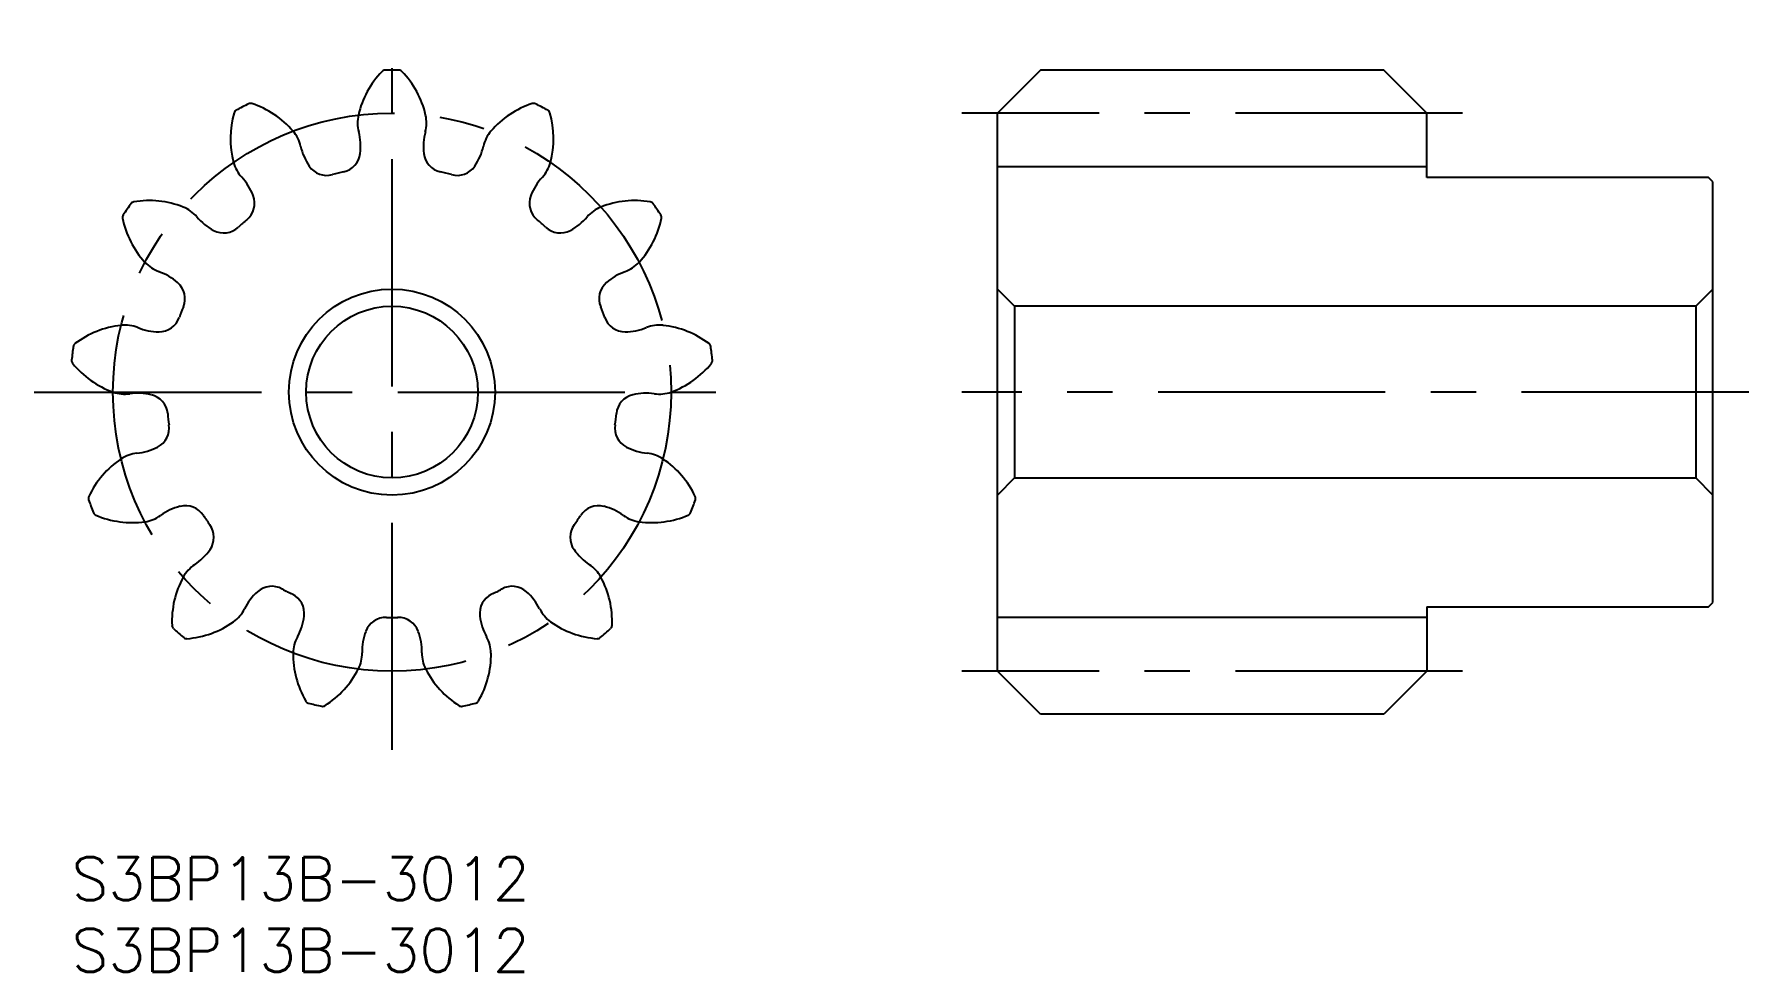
# Model space of a CAD drawing. Extents: x -3 to 117, y -8 to 58.
import ezdxf

# ---------------------------------------------------------------- set-up
doc = ezdxf.new("R2010")
doc.units = 0
doc.header["$LTSCALE"] = 0.5
doc.linetypes.add('CENTER', pattern=[50.8, 31.75, -6.35, 6.35, -6.35])
for name, color, linetype in [('MSM_CENTER', 1, 'CENTER'), ('MSM_CONTINUOUS', 7, 'CONTINUOUS'), ('MSM_PART_NUMBER', 7, 'CONTINUOUS')]:
    doc.layers.add(name, color=color, linetype=linetype)
doc.styles.get("Standard").update_dxf_attribs({"font": 'txt.shx', "height": 3, "bigfont": 'bigfont.shx'})

# ---------------------------------------------------------------- blocks, each defined once
blk = doc.blocks.new('*U13')
at = {"layer": 'MSM_PART_NUMBER'}
blk.add_text('S3BP13B-3012', height=3, dxfattribs=at).set_placement((0, -3))
blk = doc.blocks.new('*U14')
at = {"layer": 'MSM_PART_NUMBER'}
blk.add_text('S3BP13B-3012', height=3, dxfattribs=at).set_placement((0, -8))

msp = doc.modelspace()

# ---------------------------------------------------------------- linework, layer by layer
at = {"layer": 'MSM_CENTER'}
for p, q in [((22.39, 7.5), (22.39, 57.5)), ((97.2, 52), (62.2, 52)), ((-2.61, 32.5), (47.39, 32.5)), ((117.2, 32.5), (62.2, 32.5)), ((97.2, 13), (62.2, 13))]:
    msp.add_line(p, q, dxfattribs=at)
msp.add_circle((22.39, 32.5), 19.5, dxfattribs=at)
at = {"layer": 'MSM_CONTINUOUS'}
for p, q in [((67.7, 55), (64.7, 52)), ((91.7, 55), (67.7, 55)), ((94.7, 52), (91.7, 55)), ((64.7, 13), (64.7, 52)), ((94.7, 47.5), (94.7, 52)), ((94.7, 48.25), (64.7, 48.25)), ((114.4, 47.5), (94.7, 47.5)), ((114.7, 47.2), (114.4, 47.5)), ((114.7, 17.8), (114.7, 47.2)), ((64.7, 39.7), (65.9, 38.5)), ((113.5, 38.5), (114.7, 39.7)), ((65.9, 38.5), (65.9, 26.5)), ((113.5, 38.5), (65.9, 38.5)), ((113.5, 38.5), (113.5, 26.5)), ((65.9, 26.5), (64.7, 25.3)), ((65.9, 26.5), (113.5, 26.5)), ((114.7, 25.3), (113.5, 26.5)), ((94.7, 17.5), (114.4, 17.5)), ((94.7, 17.5), (94.7, 13)), ((114.4, 17.5), (114.7, 17.8)), ((94.7, 16.75), (64.7, 16.75)), ((67.7, 10), (64.7, 13)), ((94.7, 13), (91.7, 10)), ((91.7, 10), (67.7, 10))]:
    msp.add_line(p, q, dxfattribs=at)
for radius in [7.2, 6]:
    msp.add_circle((22.39, 32.5), radius, dxfattribs=at)
for centre, radius, start, end in [((26.37, 50.39), 6.5, 135.9893, 166.9231), ((21.91, 54.69), 0.3, 91.2341, 135.9893), ((22.39, 32.5), 22.5, 88.7659, 91.2341), ((22.87, 54.69), 0.3, 44.0107, 88.7659), ((18.41, 50.39), 6.5, 13.0769, 44.0107), ((17.6, 50.19), 6.5, 163.6817, 194.6154), ((11.65, 51.93), 0.3, 118.9264, 163.6817), ((22.39, 32.5), 22.5, 116.4582, 118.9264), ((12.5, 52.37), 0.3, 71.703, 116.4582), ((10.55, 46.49), 6.5, 40.7692, 71.703), ((22.39, 51.31), 2.41, 166.9231, 195.1751), ((22.39, 51.31), 2.41, 344.8249, 13.0769), ((34.23, 46.49), 6.5, 108.297, 139.2308), ((32.28, 52.37), 0.3, 63.5418, 108.297), ((22.39, 32.5), 22.5, 61.0736, 63.5418), ((33.13, 51.93), 0.3, 16.3183, 61.0736), ((27.18, 50.19), 6.5, 345.3846, 16.3183), ((13.65, 49.16), 2.41, 12.5172, 40.7692), ((16.2, 49.64), 4, 353.3737, 15.1395), ((28.58, 49.64), 4, 164.8605, 186.6263), ((31.13, 49.16), 2.41, 139.2308, 167.4828), ((19.91, 50.55), 4, 192.5528, 214.3186), ((18.68, 49.35), 1.5, 282.4088, 353.3737), ((26.1, 49.35), 1.5, 186.6263, 257.5912), ((24.87, 50.55), 4, 325.6814, 347.4472), ((13.65, 49.16), 2.41, 194.6154, 222.8674), ((17.84, 49.14), 1.5, 214.3186, 285.2835), ((26.94, 49.14), 1.5, 254.7165, 325.6814), ((31.13, 49.16), 2.41, 317.1326, 345.3846), ((8.95, 44.8), 4, 21.066, 42.8318), ((22.39, 32.5), 15.75, 102.4088, 105.2835), ((22.39, 32.5), 15.75, 74.7165, 77.5912), ((35.83, 44.8), 4, 137.1682, 158.934), ((22.39, 32.5), 22.5, 144.1505, 146.6187), ((4.4, 45.5), 0.3, 99.3953, 144.1505), ((5.41, 39.38), 6.5, 68.4615, 99.3953), ((11.28, 45.69), 1.5, 310.1011, 21.066), ((33.5, 45.69), 1.5, 158.934, 229.8989), ((39.37, 39.38), 6.5, 80.6047, 111.5385), ((40.39, 45.5), 0.3, 35.8495, 80.6047), ((22.39, 32.5), 22.5, 33.3813, 35.8495), ((3.85, 44.71), 0.3, 146.6187, 191.374), ((9.93, 45.94), 6.5, 191.374, 222.3077), ((6.91, 43.19), 2.41, 40.2095, 68.4615), ((11.8, 47.33), 4, 220.2451, 242.0109), ((22.39, 32.5), 15.75, 130.1011, 132.9758), ((22.39, 32.5), 15.75, 47.0242, 49.8989), ((32.98, 47.33), 4, 297.9891, 319.7549), ((37.87, 43.19), 2.41, 111.5385, 139.7905), ((34.85, 45.94), 6.5, 317.6923, 348.626), ((40.93, 44.71), 0.3, 348.626, 33.3813), ((10.63, 45.12), 1.5, 242.0109, 312.9758), ((34.15, 45.12), 1.5, 227.0242, 297.9891), ((6.91, 43.19), 2.41, 222.3077, 250.5597), ((4.77, 37.14), 4, 48.7583, 70.5241), ((40.01, 37.14), 4, 109.4759, 131.2417), ((37.87, 43.19), 2.41, 289.4403, 317.6923), ((6.42, 39.02), 1.5, 337.7934, 48.7583), ((38.36, 39.02), 1.5, 131.2417, 202.2066), ((22.39, 32.5), 15.75, 157.7934, 160.6681), ((22.39, 32.5), 15.75, 19.3319, 22.2066), ((4.15, 30.7), 6.5, 96.1538, 127.0876), ((3.72, 34.77), 2.41, 67.9018, 96.1538), ((6.11, 38.21), 1.5, 269.7032, 340.6681), ((38.67, 38.21), 1.5, 199.3319, 270.2968), ((41.07, 34.77), 2.41, 83.8462, 112.0982), ((40.63, 30.7), 6.5, 52.9124, 83.8462), ((6.13, 40.71), 4, 247.9374, 269.7032), ((38.66, 40.71), 4, 270.2968, 292.0626), ((22.39, 32.5), 22.5, 171.8428, 174.311), ((0.42, 35.65), 0.3, 127.0876, 171.8428), ((44.37, 35.65), 0.3, 8.1572, 52.9124), ((22.39, 32.5), 22.5, 5.689, 8.1572), ((0.3, 34.7), 0.3, 174.311, 219.0663), ((5.11, 38.61), 6.5, 219.0663, 250), ((39.67, 38.61), 6.5, 290, 320.9337), ((44.48, 34.7), 0.3, 320.9337, 5.689), ((3.72, 34.77), 2.41, 250, 278.252), ((4.63, 28.42), 4, 76.4507, 98.2164), ((40.15, 28.42), 4, 81.7836, 103.5493), ((41.07, 34.77), 2.41, 261.748, 290), ((5.22, 30.85), 1.5, 5.4857, 76.4507), ((39.56, 30.85), 1.5, 103.5493, 174.5143), ((5.32, 29.99), 1.5, 297.3955, 8.3604), ((22.39, 32.5), 15.75, 185.4857, 188.3604), ((39.46, 29.99), 1.5, 171.6396, 242.6045), ((22.39, 32.5), 15.75, 351.6396, 354.5143), ((7.08, 22.43), 6.5, 123.8462, 154.7799), ((4.8, 25.83), 2.41, 95.5941, 123.8462), ((4.17, 32.21), 4, 275.6297, 297.3955), ((40.61, 32.21), 4, 242.6045, 264.3703), ((39.98, 25.83), 2.41, 56.1538, 84.4059), ((37.7, 22.43), 6.5, 25.2201, 56.1538), ((1.47, 25.08), 0.3, 154.7799, 199.5351), ((43.31, 25.08), 0.3, 340.4649, 25.2201), ((22.39, 32.5), 22.5, 199.5351, 202.0033), ((1.81, 24.18), 0.3, 202.0033, 246.7586), ((8.56, 20.64), 4, 104.143, 125.9087), ((7.95, 23.06), 1.5, 33.178, 104.143), ((36.83, 23.06), 1.5, 75.857, 146.822), ((36.22, 20.64), 4, 54.0913, 75.857), ((42.97, 24.18), 0.3, 293.2414, 337.9967), ((22.39, 32.5), 22.5, 337.9967, 340.4649), ((4.25, 29.88), 6.5, 246.7586, 277.6923), ((4.8, 25.83), 2.41, 277.6923, 305.9443), ((22.39, 32.5), 15.75, 213.178, 216.0527), ((8.44, 22.35), 1.5, 325.0878, 36.0527), ((36.34, 22.35), 1.5, 143.9473, 214.9122), ((22.39, 32.5), 15.75, 323.9473, 326.822), ((39.98, 25.83), 2.41, 234.0557, 262.3077), ((40.53, 29.88), 6.5, 262.3077, 293.2414), ((9.92, 18.42), 2.41, 123.2864, 151.5385), ((6.39, 23.78), 4, 303.322, 325.0878), ((38.39, 23.78), 4, 214.9122, 236.678), ((34.87, 18.42), 2.41, 28.4615, 56.7136), ((13.51, 16.47), 6.5, 151.5385, 182.4722), ((31.27, 16.47), 6.5, 357.5278, 28.4615), ((15.66, 15.57), 4, 131.8353, 153.601), ((13.99, 17.43), 1.5, 60.8703, 131.8353), ((22.39, 32.5), 15.75, 240.8703, 243.745), ((14.76, 17.03), 1.5, 352.7801, 63.745), ((30.02, 17.03), 1.5, 116.255, 187.2199), ((22.39, 32.5), 15.75, 296.255, 299.1297), ((30.79, 17.43), 1.5, 48.1647, 119.1297), ((29.12, 15.57), 4, 26.399, 48.1647), ((9.92, 18.42), 2.41, 305.3846, 333.6366), ((12.28, 17.34), 4, 331.0144, 352.7801), ((32.5, 17.34), 4, 187.2199, 208.9856), ((34.87, 18.42), 2.41, 206.3634, 234.6154), ((7.31, 16.2), 0.3, 182.4722, 227.2274), ((22.39, 32.5), 22.5, 227.2274, 229.6956), ((7.55, 21.75), 6.5, 274.4509, 305.3846), ((24.3, 14.38), 4, 159.5276, 181.2933), ((21.96, 15.26), 1.5, 88.5626, 159.5276), ((22.39, 32.5), 15.75, 268.5626, 271.4374), ((22.82, 15.26), 1.5, 20.4724, 91.4374), ((20.48, 14.38), 4, 358.7067, 20.4724), ((37.23, 21.75), 6.5, 234.6154, 265.5491), ((22.39, 32.5), 22.5, 310.3044, 312.7726), ((37.47, 16.2), 0.3, 312.7726, 357.5278), ((8.03, 15.57), 0.3, 229.6956, 274.4509), ((17.89, 14.23), 2.41, 150.9787, 179.2308), ((26.89, 14.23), 2.41, 0.7692, 29.0213), ((36.75, 15.57), 0.3, 265.5491, 310.3044), ((21.98, 14.18), 6.5, 179.2308, 210.1645), ((17.89, 14.23), 2.41, 333.0769, 1.3289), ((26.89, 14.23), 2.41, 178.6711, 206.9231), ((22.81, 14.18), 6.5, 329.8355, 0.7692), ((14.24, 16.09), 6.5, 302.1432, 333.0769), ((30.54, 16.09), 6.5, 206.9231, 237.8568), ((16.61, 11.06), 0.3, 210.1645, 254.9197), ((28.17, 11.06), 0.3, 285.0803, 329.8355), ((22.39, 32.5), 22.5, 254.9197, 257.388), ((17.54, 10.84), 0.3, 257.388, 302.1432), ((27.24, 10.84), 0.3, 237.8568, 282.612), ((22.39, 32.5), 22.5, 282.612, 285.0803)]:
    msp.add_arc(centre, radius, start, end, dxfattribs=at)

# ---------------------------------------------------------------- block references
for name in ['*U13', '*U14']:
    msp.add_blockref(name, (0, 0), dxfattribs=at)

doc.saveas('drawing.dxf')
